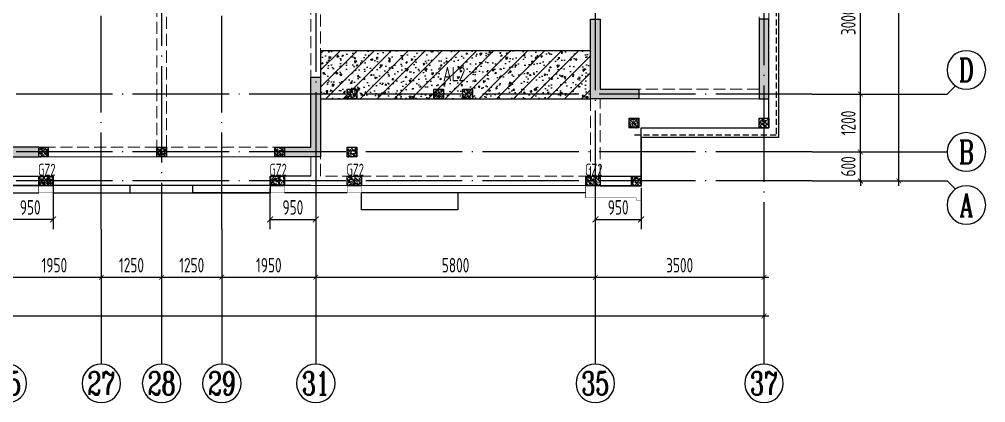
# Model space of a CAD drawing. Extents: x -668857 to 143095, y -247466 to 228182.
# Drawn here: x -180181 to -160130, y 124194 to 132144 of the extents above; entities that cross this region are included whole.
import ezdxf
from ezdxf.enums import TextEntityAlignment as Align

# ---------------------------------------------------------------- set-up
doc = ezdxf.new("R2010")
doc.units = 0
doc.header["$LTSCALE"] = 1000
for name, pattern in [('DASH', [0.35, 0.25, -0.1]), ('DOTE', [2.42, 2, -0.2, 0.02, -0.2]), ('HIDDEN', [0.375, 0.25, -0.125])]:
    doc.linetypes.add(name, pattern=pattern)
doc.layers.get('0').update_dxf_attribs({"linetype": 'CONTINUOUS'})
doc.layers.get('DEFPOINTS').update_dxf_attribs({"linetype": 'CONTINUOUS'})
for name, color, linetype in [('A-AXIS', 1, 'CONTINUOUS'), ('A-DOTE', 10, 'DOTE'), ('AXIS_NUM', 7, 'CONTINUOUS'), ('BEAM', 4, 'DASH'), ('BEAM_CON', 4, 'CONTINUOUS'), ('ROOF', 183, 'CONTINUOUS'), ('S-B板边线', 2, 'CONTINUOUS'), ('S-L主梁线', 4, 'DASH'), ('S-Q墙填充', 252, 'CONTINUOUS'), ('S-Q墙实线', 6, 'CONTINUOUS'), ('S-Q墙标注', 3, 'CONTINUOUS'), ('S-Y一般标注', 3, 'CONTINUOUS'), ('S-构造柱', 212, 'CONTINUOUS'), ('S-构造柱编号', 130, 'CONTINUOUS'), ('TEXT', 2, 'CONTINUOUS'), ('水平筋标注', 7, 'CONTINUOUS'), ('看线', 251, 'CONTINUOUS')]:
    doc.layers.add(name, color=color, linetype=linetype)
doc.layers.add('配箍校核', color=34, linetype='CONTINUOUS', plot=False)
doc.styles.add('TSSD_Axis', font='complex.shx', dxfattribs={"width": 0.7, "bigfont": 'hztxt.shx'})
doc.styles.add('TSSD_DIMENSION', font='Tssdeng.shx', dxfattribs={"width": 0.7, "bigfont": 'tssdchn.shx'})
doc.styles.add('TSSD_REIN', font='tssdeng.shx', dxfattribs={"width": 0.7, "height": 300, "bigfont": 'tssdchn.shx'})
doc.styles.add('结构文字', font='zstxt.shx', dxfattribs={"width": 0.7, "bigfont": 'zshz.shx'})
doc.dimstyles.new('STRUCK', dxfattribs={"dimtxt": 400, "dimasz": 121, "dimexe": 200, "dimexo": 150, "dimgap": 115, "dimtad": 1, "dimdec": 0, "dimdsep": 46, "dimtxsty": '结构文字', "dimblk": 'ARCHTICK', "dimcen": 400, "dimclrd": 3, "dimclre": 3, "dimclrt": 7, "dimadec": 0, "dimazin": 0, "dimtfac": 1, "dimtdec": 0, "dimtix": 1, "dimtmove": 2, "dimatfit": 3, "dimldrblk": '_DIMX', "dimfxl": 0, "dimtolj": 1, "dimtzin": 0, "dimarcsym": 0})
doc.dimstyles.new('TSSD_100_100', dxfattribs={"dimtxt": 300, "dimasz": 100, "dimexe": 100, "dimexo": 250, "dimgap": 100, "dimtad": 1, "dimdec": 0, "dimzin": 0, "dimdsep": 46, "dimtxsty": 'TSSD_DIMENSION', "dimblk": 'ARCHTICK', "dimcen": 0, "dimdle": 100, "dimclrt": 7, "dimadec": 0, "dimazin": 0, "dimtfac": 1, "dimtdec": 0, "dimtix": 1, "dimtmove": 2, "dimatfit": 3, "dimldrblk": 'ARCHTICK', "dimfxl": 0, "dimtolj": 1, "dimtzin": 0, "dimarcsym": 0})

# ---------------------------------------------------------------- blocks, each defined once
blk = doc.blocks.new('ts_axno')
at = {"color": 0, "linetype": 'ByBlock', "lineweight": -2}
blk.add_circle((0, 0), 0.5, dxfattribs=at)
at = {"color": 0, "linetype": 'ByBlock', "lineweight": -2, "style": 'TSSD_Axis', "width": 0.7}
blk.add_attdef('A', text='', height=0.6, dxfattribs=at).set_placement((0, 0), align=Align.MIDDLE_CENTER)
blk = doc.blocks.new('_ArchTick')
at = {"color": 0, "linetype": 'ByBlock', "const_width": 0.15}
blk.add_lwpolyline([(-0.5, -0.5), (0.5, 0.5)], dxfattribs=at)
blk = doc.blocks.new('*D261')
at = {"layer": 'DEFPOINTS', "color": 0}
for p in [(43350, 3600), (45300, 3600), (45300, 2600)]:
    blk.add_point(p, dxfattribs=at)
at = {"layer": 'S-Y一般标注', "color": 0, "lineweight": -2}
for p, q in [((43350, 3350), (43350, 2500)), ((45300, 3350), (45300, 2500)), ((43250, 2600), (45400, 2600))]:
    blk.add_line(p, q, dxfattribs=at)
at = {"layer": 'S-Y一般标注', "color": 0, "lineweight": -2, "xscale": 100, "yscale": 100, "zscale": 100, "rotation": 180}
blk.add_blockref('_ArchTick', (43350, 2600), dxfattribs=at)
at = {"layer": 'S-Y一般标注', "color": 0, "lineweight": -2, "xscale": 100, "yscale": 100, "zscale": 100}
blk.add_blockref('_ArchTick', (45300, 2600), dxfattribs=at)
at = {"layer": 'S-Y一般标注', "color": 7, "insert": (44325, 2850), "char_height": 300, "attachment_point": 5, "style": 'TSSD_DIMENSION'}
blk.add_mtext('\\A1;1950', dxfattribs=at)
blk = doc.blocks.new('*D262')
at = {"layer": 'DEFPOINTS', "color": 0}
for p in [(45300, 3600), (51100, 3600), (51100, 2600)]:
    blk.add_point(p, dxfattribs=at)
at = {"layer": 'S-Y一般标注', "color": 0, "lineweight": -2}
for p, q in [((45300, 3350), (45300, 2500)), ((51100, 3350), (51100, 2500)), ((45200, 2600), (51200, 2600))]:
    blk.add_line(p, q, dxfattribs=at)
at = {"layer": 'S-Y一般标注', "color": 0, "lineweight": -2, "xscale": 100, "yscale": 100, "zscale": 100, "rotation": 180}
blk.add_blockref('_ArchTick', (45300, 2600), dxfattribs=at)
at = {"layer": 'S-Y一般标注', "color": 0, "lineweight": -2, "xscale": 100, "yscale": 100, "zscale": 100}
blk.add_blockref('_ArchTick', (51100, 2600), dxfattribs=at)
at = {"layer": 'S-Y一般标注', "color": 7, "insert": (48200, 2850), "char_height": 300, "attachment_point": 5, "style": 'TSSD_DIMENSION'}
blk.add_mtext('\\A1;5800', dxfattribs=at)
blk = doc.blocks.new('*D263')
at = {"layer": 'DEFPOINTS', "color": 0}
for p in [(51100, 3600), (54600, 3600), (54600, 2600)]:
    blk.add_point(p, dxfattribs=at)
at = {"layer": 'S-Y一般标注', "color": 0, "lineweight": -2}
for p, q in [((51100, 3350), (51100, 2500)), ((54600, 3350), (54600, 2500)), ((51000, 2600), (54700, 2600))]:
    blk.add_line(p, q, dxfattribs=at)
at = {"layer": 'S-Y一般标注', "color": 0, "lineweight": -2, "xscale": 100, "yscale": 100, "zscale": 100, "rotation": 180}
blk.add_blockref('_ArchTick', (51100, 2600), dxfattribs=at)
at = {"layer": 'S-Y一般标注', "color": 0, "lineweight": -2, "xscale": 100, "yscale": 100, "zscale": 100}
blk.add_blockref('_ArchTick', (54600, 2600), dxfattribs=at)
at = {"layer": 'S-Y一般标注', "color": 7, "insert": (52850, 2850), "char_height": 300, "attachment_point": 5, "style": 'TSSD_DIMENSION'}
blk.add_mtext('\\A1;3500', dxfattribs=at)
blk = doc.blocks.new('*D264')
at = {"layer": 'DEFPOINTS', "color": 0}
for p in [(4600, 3600), (54600, 3600), (54600, 1800)]:
    blk.add_point(p, dxfattribs=at)
at = {"layer": 'S-Y一般标注', "color": 0, "lineweight": -2}
for p, q in [((4600, 3350), (4600, 1700)), ((54600, 3350), (54600, 1700)), ((4500, 1800), (54700, 1800))]:
    blk.add_line(p, q, dxfattribs=at)
at = {"layer": 'S-Y一般标注', "color": 0, "lineweight": -2, "xscale": 100, "yscale": 100, "zscale": 100, "rotation": 180}
blk.add_blockref('_ArchTick', (4600, 1800), dxfattribs=at)
at = {"layer": 'S-Y一般标注', "color": 0, "lineweight": -2, "xscale": 100, "yscale": 100, "zscale": 100}
blk.add_blockref('_ArchTick', (54600, 1800), dxfattribs=at)
at = {"layer": 'S-Y一般标注', "color": 7, "insert": (29600, 2050), "char_height": 300, "attachment_point": 5, "style": 'TSSD_DIMENSION'}
blk.add_mtext('\\A1;50000', dxfattribs=at)
blk = doc.blocks.new('*D268')
at = {"layer": 'DEFPOINTS', "color": 0}
for p in [(38900, 3600), (40850, 3600), (40850, 2600)]:
    blk.add_point(p, dxfattribs=at)
at = {"layer": 'S-Y一般标注', "color": 0, "lineweight": -2}
for p, q in [((38900, 3350), (38900, 2500)), ((40850, 3350), (40850, 2500)), ((38800, 2600), (40950, 2600))]:
    blk.add_line(p, q, dxfattribs=at)
at = {"layer": 'S-Y一般标注', "color": 0, "lineweight": -2, "xscale": 100, "yscale": 100, "zscale": 100, "rotation": 180}
blk.add_blockref('_ArchTick', (38900, 2600), dxfattribs=at)
at = {"layer": 'S-Y一般标注', "color": 0, "lineweight": -2, "xscale": 100, "yscale": 100, "zscale": 100}
blk.add_blockref('_ArchTick', (40850, 2600), dxfattribs=at)
at = {"layer": 'S-Y一般标注', "color": 7, "insert": (39875, 2850), "char_height": 300, "attachment_point": 5, "style": 'TSSD_DIMENSION'}
blk.add_mtext('\\A1;1950', dxfattribs=at)
blk = doc.blocks.new('*D269')
at = {"layer": 'DEFPOINTS', "color": 0}
for p in [(55600, 5200), (56600, 5200), (55600, 4600)]:
    blk.add_point(p, dxfattribs=at)
at = {"layer": 'S-Y一般标注', "color": 0, "lineweight": -2}
for p, q in [((56600, 5200), (56600, 5300)), ((55850, 5200), (56700, 5200)), ((56600, 4600), (56600, 5200)), ((55850, 4600), (56700, 4600)), ((56600, 4600), (56600, 4500))]:
    blk.add_line(p, q, dxfattribs=at)
at = {"layer": 'S-Y一般标注', "color": 0, "lineweight": -2, "xscale": 100, "yscale": 100, "zscale": 100}
for p, rotation in [((56600, 5200), 270), ((56600, 4600), 90)]:
    blk.add_blockref('_ArchTick', p, dxfattribs=dict(at, rotation=rotation))
at = {"layer": 'S-Y一般标注', "color": 7, "insert": (56350, 4900), "char_height": 300, "attachment_point": 5, "rotation": 90, "style": 'TSSD_DIMENSION'}
blk.add_mtext('\\A1;600', dxfattribs=at)
blk = doc.blocks.new('*D275')
at = {"layer": 'DEFPOINTS', "color": 0}
for p in [(55600, 20100), (57400, 20100), (55600, 4600)]:
    blk.add_point(p, dxfattribs=at)
at = {"layer": 'S-Y一般标注', "color": 0, "lineweight": -2}
for p, q in [((55850, 20100), (57500, 20100)), ((57400, 4500), (57400, 20200)), ((55850, 4600), (57500, 4600))]:
    blk.add_line(p, q, dxfattribs=at)
at = {"layer": 'S-Y一般标注', "color": 0, "lineweight": -2, "xscale": 100, "yscale": 100, "zscale": 100}
for p, rotation in [((57400, 20100), 90), ((57400, 4600), 270)]:
    blk.add_blockref('_ArchTick', p, dxfattribs=dict(at, rotation=rotation))
at = {"layer": 'S-Y一般标注', "color": 7, "insert": (57150, 12350), "char_height": 300, "attachment_point": 5, "rotation": 90, "style": 'TSSD_DIMENSION'}
blk.add_mtext('\\A1;15500', dxfattribs=at)
blk = doc.blocks.new('*D279')
at = {"layer": 'DEFPOINTS', "color": 0}
for p in [(55600, 6400), (56600, 6400), (55600, 5200)]:
    blk.add_point(p, dxfattribs=at)
at = {"layer": 'S-Y一般标注', "color": 0, "lineweight": -2}
for p, q in [((56600, 5100), (56600, 6500)), ((55850, 6400), (56700, 6400)), ((55850, 5200), (56700, 5200))]:
    blk.add_line(p, q, dxfattribs=at)
at = {"layer": 'S-Y一般标注', "color": 0, "lineweight": -2, "xscale": 100, "yscale": 100, "zscale": 100}
for p, rotation in [((56600, 6400), 90), ((56600, 5200), 270)]:
    blk.add_blockref('_ArchTick', p, dxfattribs=dict(at, rotation=rotation))
at = {"layer": 'S-Y一般标注', "color": 7, "insert": (56350, 5800), "char_height": 300, "attachment_point": 5, "rotation": 90, "style": 'TSSD_DIMENSION'}
blk.add_mtext('\\A1;1200', dxfattribs=at)
blk = doc.blocks.new('*D280')
at = {"layer": 'DEFPOINTS', "color": 0}
for p in [(55600, 9400), (56600, 9400), (55600, 6400)]:
    blk.add_point(p, dxfattribs=at)
at = {"layer": 'S-Y一般标注', "color": 0, "lineweight": -2}
for p, q in [((56600, 6300), (56600, 9500)), ((55850, 9400), (56700, 9400)), ((55850, 6400), (56700, 6400))]:
    blk.add_line(p, q, dxfattribs=at)
at = {"layer": 'S-Y一般标注', "color": 0, "lineweight": -2, "xscale": 100, "yscale": 100, "zscale": 100}
for p, rotation in [((56600, 9400), 90), ((56600, 6400), 270)]:
    blk.add_blockref('_ArchTick', p, dxfattribs=dict(at, rotation=rotation))
at = {"layer": 'S-Y一般标注', "color": 7, "insert": (56350, 7900), "char_height": 300, "attachment_point": 5, "rotation": 90, "style": 'TSSD_DIMENSION'}
blk.add_mtext('\\A1;3000', dxfattribs=at)
blk = doc.blocks.new('*D283')
at = {"layer": 'DEFPOINTS', "color": 0}
for p in [(40850, 3600), (42100, 3600), (42100, 2600)]:
    blk.add_point(p, dxfattribs=at)
at = {"layer": 'S-Y一般标注', "color": 0, "lineweight": -2}
for p, q in [((40850, 3350), (40850, 2500)), ((42100, 3350), (42100, 2500)), ((40750, 2600), (42200, 2600))]:
    blk.add_line(p, q, dxfattribs=at)
at = {"layer": 'S-Y一般标注', "color": 0, "lineweight": -2, "xscale": 100, "yscale": 100, "zscale": 100, "rotation": 180}
blk.add_blockref('_ArchTick', (40850, 2600), dxfattribs=at)
at = {"layer": 'S-Y一般标注', "color": 0, "lineweight": -2, "xscale": 100, "yscale": 100, "zscale": 100}
blk.add_blockref('_ArchTick', (42100, 2600), dxfattribs=at)
at = {"layer": 'S-Y一般标注', "color": 7, "insert": (41475, 2850), "char_height": 300, "attachment_point": 5, "style": 'TSSD_DIMENSION'}
blk.add_mtext('\\A1;1250', dxfattribs=at)
blk = doc.blocks.new('*D284')
at = {"layer": 'DEFPOINTS', "color": 0}
for p in [(42100, 3600), (43350, 3600), (43350, 2600)]:
    blk.add_point(p, dxfattribs=at)
at = {"layer": 'S-Y一般标注', "color": 0, "lineweight": -2}
for p, q in [((42100, 3350), (42100, 2500)), ((43350, 3350), (43350, 2500)), ((42000, 2600), (43450, 2600))]:
    blk.add_line(p, q, dxfattribs=at)
at = {"layer": 'S-Y一般标注', "color": 0, "lineweight": -2, "xscale": 100, "yscale": 100, "zscale": 100, "rotation": 180}
blk.add_blockref('_ArchTick', (42100, 2600), dxfattribs=at)
at = {"layer": 'S-Y一般标注', "color": 0, "lineweight": -2, "xscale": 100, "yscale": 100, "zscale": 100}
blk.add_blockref('_ArchTick', (43350, 2600), dxfattribs=at)
at = {"layer": 'S-Y一般标注', "color": 7, "insert": (42725, 2850), "char_height": 300, "attachment_point": 5, "style": 'TSSD_DIMENSION'}
blk.add_mtext('\\A1;1250', dxfattribs=at)
blk = doc.blocks.new('20210729.03492876')
at = {"color": 30, "const_width": 8}
for points in [[(35250, 500), (35250, 350), (35550, 350), (35550, 500)], [(40350, 500), (40350, 350), (40050, 350), (40050, 500)], [(41950, 500), (41950, 350), (41650, 350), (41650, 500)], [(47750, 500), (47750, 200), (47650, 200), (47650, 250), (46600, 250), (46600, 500)]]:
    blk.add_lwpolyline(points, dxfattribs=at)
at = {"layer": '看线', "color": 201, "linetype": 'HIDDEN', "ltscale": 0.5}
blk.add_lwpolyline([(40250, 13200), (40250, 11750), (42350, 11750), (42350, 10950), (48750, 10950), (48750, 9950), (50550, 9950), (50550, 1550), (47600, 1550)], dxfattribs=at)
at = {"layer": '看线', "color": 201}
blk.add_lwpolyline([(40300, 13200), (40300, 11800), (42400, 11800), (42400, 11000), (48800, 11000), (48800, 10000), (50600, 10000), (50600, 1500), (47750, 1500)], dxfattribs=at)
at = {"layer": '看线', "color": 202, "ltscale": 0.5}
for points in [[(47750, 1500), (47750, 500)], [(35550, 500), (35550, 350), (37150, 350), (37150, 500)], [(40050, 500), (40050, 350), (38450, 350), (38450, 500)], [(33950, 350), (35250, 350)], [(35550, 350), (40050, 350)], [(41650, 350), (40350, 350)], [(43950, 350), (43950, 0), (41950, 0), (41950, 350)], [(46600, 350), (41950, 350)]]:
    blk.add_lwpolyline(points, dxfattribs=at)
blk = doc.blocks.new('20210729.04150611')
at = {"layer": 'S-B板边线'}
for points in [[(15045, -31892), (15045, -31893), (15895, -31893), (15895, -30693), (18545, -30693), (18545, -30093)], [(9045, -31892), (9045, -31892), (2845, -31892)]]:
    blk.add_lwpolyline(points, dxfattribs=at)
blk = doc.blocks.new('20210807.15313138')
at = {"layer": 'S-Q墙填充'}
h = blk.add_hatch(color=252, dxfattribs=at)
h.dxf.hatch_style = 1
h.paths.add_polyline_path([(107416, 60290), (107616, 60290), (107616, 58840), (108316, 58840), (108416, 58840), (108416, 58640), (108316, 58640), (107416, 58640)])
h = blk.add_hatch(color=252, dxfattribs=at)
h.dxf.hatch_style = 1
h.paths.add_polyline_path([(111116, 58640), (111116, 60290), (110916, 60290), (110916, 58640)])
h = blk.add_hatch(color=252, dxfattribs=at)
h.dxf.hatch_style = 1
h.paths.add_polyline_path([(95216, 57440), (95966, 57440), (95966, 57640), (95416, 57640), (95416, 59090), (95216, 59090)])
h = blk.add_hatch(color=252, dxfattribs=at)
h.dxf.hatch_style = 1
h.paths.add_polyline_path([(101816, 57440), (101066, 57440), (101066, 57640), (101616, 57640), (101616, 58740), (101616, 59090), (101816, 59090), (101816, 58740)])
at = {"layer": 'BEAM_CON'}
for p, q in [((95416, 57040), (96266, 57040)), ((96266, 56840), (96266, 57040)), ((101616, 57040), (100766, 57040)), ((100766, 56840), (100766, 57040)), ((107616, 57040), (108466, 57040)), ((108466, 57040), (108466, 56840)), ((95416, 56840), (96266, 56840)), ((101616, 56840), (100766, 56840)), ((107616, 56840), (108466, 56840))]:
    blk.add_line(p, q, dxfattribs=at)
at = {"layer": 'S-L主梁线', "linetype": 'DASH', "lineweight": 18}
for p, q in [((110916, 63140), (110916, 60290)), ((98416, 61640), (98416, 57640)), ((98616, 57640), (98616, 61640)), ((101616, 60640), (101616, 59090)), ((101816, 59090), (101816, 60640)), ((110916, 58840), (108416, 58840)), ((107416, 58640), (107416, 57040)), ((107616, 57040), (107616, 58640)), ((98416, 57640), (95966, 57640)), ((101066, 57640), (98616, 57640)), ((101816, 57040), (101816, 57440)), ((107416, 57040), (101816, 57040))]:
    blk.add_line(p, q, dxfattribs=at)
at = {"layer": 'S-L主梁线', "linetype": 'ByBlock', "lineweight": 18}
for p, q in [((111116, 60290), (111116, 63140)), ((108416, 58640), (110916, 58640)), ((95966, 57440), (98516, 57440)), ((98516, 57440), (101066, 57440)), ((101616, 57440), (101616, 57040)), ((101616, 56840), (107616, 56840))]:
    blk.add_line(p, q, dxfattribs=at)
at = {"layer": 'S-Q墙实线'}
blk.add_lwpolyline([(108316, 58840), (108416, 58840), (108416, 58640), (108316, 58640), (107416, 58640), (107416, 60290), (107616, 60290), (107616, 58840), (108316, 58840)], dxfattribs=at)
for points in [[(111116, 58640), (111116, 60290), (110916, 60290), (110916, 58640)], [(95216, 57440), (95966, 57440), (95966, 57640), (95416, 57640), (95416, 59090), (95216, 59090)], [(101816, 57440), (101066, 57440), (101066, 57640), (101616, 57640), (101616, 58740), (101616, 59090), (101816, 59090), (101816, 58740)]]:
    blk.add_lwpolyline(points, close=True, dxfattribs=at)
blk = doc.blocks.new('20210730.02141516')
at = {"layer": 'S-构造柱'}
h = blk.add_hatch(dxfattribs=at)
h.set_pattern_fill('ARMORED', color=256, scale=15, angle=-90, style=0)
h.set_pattern_definition([(320, (-154189.41, 3278673.45), (-9.4128202, -107.5890274), [11.25, -123.75]), (265, (-154189.41, 3278673.45), (112.82882, 20.8127), [9, -99]), (10.4514, (-154190.19, 3278664.49), (103.4159313, -86.7764073), [9.5610285, -105.1713168]), (316.1842, (-154159.41, 3278673.45), (-24.827852, -160.0861573), [16.875, -185.625]), (6.6356, (-154161.48, 3278660.11), (146.117681, -140.199406), [14.341543, -157.75695]), (261.1842, (-154159.41, 3278673.45), (146.11779, -140.199292), [13.5, -148.5]), (291, (-154166.91, 3278658.45), (-60.3928336, -89.5360578), [11.25, -123.75]), (236, (-154166.91, 3278658.45), (108.7725068, -36.4972998), [9, -99]), (341.4514, (-154171.94, 3278650.99), (48.3795745, -126.0333943), [9.5610285, -105.1713168]), (307.5, (-154189.41, 3278673.454), (49.93407807, -1.8239783), [0, -97.8, 0, -100.5, 0, -99.375]), (277.5, (-154189.41, 3278673.454), (59.1617568, -39.4604306), [0, -57.3, 0, -95.55, 0, -37.875]), (237.5, (-154189.41, 3278706.904), (-3.38323076, -80.07336543), [0, -37.5, 0, -117, 0, -155.25]), (227.5, (-154189.41, 3278721.904), (15.0157473, -87.4779254), [0, -48.75, 0, -77.7, 0, -110.25]), (315, (-154189.41, 3278673.454), (53.0330086, 53.0330086), [])])
h.paths.add_polyline_path([(200, 200), (200, 0), (0, 0), (0, 200)])
blk.add_lwpolyline([(200, 200), (200, 0), (0, 0), (0, 200)], close=True, dxfattribs=at)
blk = doc.blocks.new('20210809.18224761')
at = {"layer": 'S-构造柱'}
h = blk.add_hatch(dxfattribs=at)
h.set_pattern_fill('ARMORED', color=256, scale=15, angle=-90, style=0)
h.set_pattern_definition([(320, (-154189.41, 3278673.45), (-9.4128202, -107.5890274), [11.25, -123.75]), (265, (-154189.41, 3278673.45), (112.82882, 20.8127), [9, -99]), (10.4514, (-154190.19, 3278664.49), (103.4159313, -86.7764073), [9.5610285, -105.1713168]), (316.1842, (-154159.41, 3278673.45), (-24.827852, -160.0861573), [16.875, -185.625]), (6.6356, (-154161.48, 3278660.11), (146.117681, -140.199406), [14.341543, -157.75695]), (261.1842, (-154159.41, 3278673.45), (146.11779, -140.199292), [13.5, -148.5]), (291, (-154166.91, 3278658.45), (-60.3928336, -89.5360578), [11.25, -123.75]), (236, (-154166.91, 3278658.45), (108.7725068, -36.4972998), [9, -99]), (341.4514, (-154171.94, 3278650.99), (48.3795745, -126.0333943), [9.5610285, -105.1713168]), (307.5, (-154189.41, 3278673.454), (49.93407807, -1.8239783), [0, -97.8, 0, -100.5, 0, -99.375]), (277.5, (-154189.41, 3278673.454), (59.1617568, -39.4604306), [0, -57.3, 0, -95.55, 0, -37.875]), (237.5, (-154189.41, 3278706.904), (-3.38323076, -80.07336543), [0, -37.5, 0, -117, 0, -155.25]), (227.5, (-154189.41, 3278721.904), (15.0157473, -87.4779254), [0, -48.75, 0, -77.7, 0, -110.25]), (315, (-154189.41, 3278673.454), (53.0330086, 53.0330086), [])])
h.paths.add_polyline_path([(300, 200), (300, 0), (0, 0), (0, 200)])
blk.add_lwpolyline([(300, 200), (300, 0), (0, 0), (0, 200)], close=True, dxfattribs=at)
blk = doc.blocks.new('20210809.18235135')
at = {"layer": '配箍校核'}
blk.add_blockref('20210809.18224761', (12, 0), dxfattribs=at)
at = {"layer": 'S-构造柱编号', "color": 2, "linetype": 'ByBlock', "style": 'TSSD_REIN', "width": 0.65}
blk.add_text('GZ2', height=250, dxfattribs=at).set_placement((0, 206, 0))
blk = doc.blocks.new('20210809.18285270')
at = {"layer": 'ROOF'}
for p in [(41450, 1800), (43250, 1800), (43850, 1800), (35050, 600), (39950, 600)]:
    blk.add_blockref('20210730.02141516', p, dxfattribs=at)
at = {"layer": 'ROOF', "rotation": 359.9999999538236}
for p in [(47300, 1200), (50000, 1200), (37500, 600), (41450, 600), (47350, 0)]:
    blk.add_blockref('20210730.02141516', p, dxfattribs=at)
at = {"layer": '配箍校核'}
for p in [(35039, 0), (39838, 0), (41438, 0), (46388, 0)]:
    blk.add_blockref('20210809.18235135', p, dxfattribs=at)
blk = doc.blocks.new('*D461')
at = {"layer": 'DEFPOINTS', "color": 0}
for p in [(-168259, -11759), (-167309, -11759), (-167309, -12559)]:
    blk.add_point(p, dxfattribs=at)
at = {"layer": 'S-Q墙标注', "color": 3, "lineweight": -2}
for p, q in [((-168259, -11909), (-168259, -12759)), ((-167309, -11909), (-167309, -12759)), ((-168259, -12559), (-167309, -12559))]:
    blk.add_line(p, q, dxfattribs=at)
at = {"layer": 'S-Q墙标注', "color": 3, "lineweight": -2, "xscale": 121, "yscale": 121, "zscale": 121, "rotation": 180}
blk.add_blockref('_ArchTick', (-168259, -12559), dxfattribs=at)
at = {"layer": 'S-Q墙标注', "color": 3, "lineweight": -2, "xscale": 121, "yscale": 121, "zscale": 121}
blk.add_blockref('_ArchTick', (-167309, -12559), dxfattribs=at)
at = {"layer": 'S-Q墙标注', "color": 7, "insert": (-167784, -12309), "char_height": 300, "attachment_point": 5, "style": 'TSSD_REIN'}
blk.add_mtext('\\A1;950', dxfattribs=at)
blk = doc.blocks.new('_DIMX')
blk.add_line((-150, 0), (150, 0))
at = {"const_width": 50}
blk.add_lwpolyline([(-70, -70), (70, 70)], dxfattribs=at)
blk = doc.blocks.new('*D462')
at = {"layer": 'DEFPOINTS', "color": 0}
for p in [(-175009, -11759), (-174059, -11759), (-174059, -12559)]:
    blk.add_point(p, dxfattribs=at)
at = {"layer": 'S-Q墙标注', "color": 3, "lineweight": -2}
for p, q in [((-175009, -11909), (-175009, -12759)), ((-174059, -11909), (-174059, -12759)), ((-175009, -12559), (-174059, -12559))]:
    blk.add_line(p, q, dxfattribs=at)
at = {"layer": 'S-Q墙标注', "color": 3, "lineweight": -2, "xscale": 121, "yscale": 121, "zscale": 121, "rotation": 180}
blk.add_blockref('_ArchTick', (-175009, -12559), dxfattribs=at)
at = {"layer": 'S-Q墙标注', "color": 3, "lineweight": -2, "xscale": 121, "yscale": 121, "zscale": 121}
blk.add_blockref('_ArchTick', (-174059, -12559), dxfattribs=at)
at = {"layer": 'S-Q墙标注', "color": 7, "insert": (-174534, -12309), "char_height": 300, "attachment_point": 5, "style": 'TSSD_REIN'}
blk.add_mtext('\\A1;950', dxfattribs=at)
blk = doc.blocks.new('*D472')
at = {"layer": 'DEFPOINTS', "color": 0}
for p in [(-180459, -11759), (-179509, -11759), (-180459, -12559)]:
    blk.add_point(p, dxfattribs=at)
at = {"layer": 'S-Q墙标注', "color": 3, "lineweight": -2}
for p, q in [((-180459, -11909), (-180459, -12759)), ((-179509, -11909), (-179509, -12759)), ((-179509, -12559), (-180459, -12559))]:
    blk.add_line(p, q, dxfattribs=at)
at = {"layer": 'S-Q墙标注', "color": 3, "lineweight": -2, "xscale": 121, "yscale": 121, "zscale": 121, "rotation": 180}
blk.add_blockref('_ArchTick', (-180459, -12559), dxfattribs=at)
at = {"layer": 'S-Q墙标注', "color": 3, "lineweight": -2, "xscale": 121, "yscale": 121, "zscale": 121}
blk.add_blockref('_ArchTick', (-179509, -12559), dxfattribs=at)
at = {"layer": 'S-Q墙标注', "color": 7, "insert": (-179984, -12309), "char_height": 300, "attachment_point": 5, "style": 'TSSD_REIN'}
blk.add_mtext('\\A1;950', dxfattribs=at)
blk = doc.blocks.new('20210726.16350016')
at = {"layer": 'A-AXIS'}
for p, q in [((58400, 6400), (58571.6, 6571.7)), ((55600, 6400), (58400, 6400)), ((55600, 5200), (58400, 5200)), ((55600, 4600), (58400, 4600)), ((58400, 4600), (58571.6, 4428.4)), ((40850, 3600.2), (40850, 800.2)), ((42100, 3600), (42100, 800)), ((43350, 3600.3), (43350, 800.3)), ((45300, 3600), (45300, 800)), ((51100, 3600), (51100, 800)), ((54600, 3600), (54600, 800))]:
    blk.add_line(p, q, dxfattribs=at)
at = {"layer": 'A-DOTE'}
for p, q in [((54600, 21100), (54600, 3600)), ((45299.8, 13700), (45300, 3600)), ((40850, 3600.2), (40850, 11500)), ((43350, 3600.2), (43350, 11500)), ((51100, 10900), (51100, 3600)), ((42100, 9400), (42100, 3600)), ((55600, 6400), (3600, 6400)), ((55600, 5200), (3600, 5200)), ((55600, 4600), (3600, 4600))]:
    blk.add_line(p, q, dxfattribs=at)
at = {"layer": 'A-AXIS'}
ref = blk.add_blockref('ts_axno', (58800, 6900), dxfattribs=dict(at, xscale=-800, yscale=800, zscale=800, rotation=180))
ref.add_attrib('C', 'D', dxfattribs={"layer": 'AXIS_NUM', "height": 480, "style": 'TSSD_Axis', "width": 0.7}).set_placement((58800, 6900), align=Align.MIDDLE_CENTER)
ref = blk.add_blockref('ts_axno', (58800, 5200), dxfattribs=dict(at, xscale=-800, yscale=800, zscale=800))
ref.add_attrib('A', 'B', dxfattribs={"layer": 'AXIS_NUM', "height": 480, "style": 'TSSD_Axis', "width": 0.7}).set_placement((58800, 5200), align=Align.MIDDLE_CENTER)
ref = blk.add_blockref('ts_axno', (58800, 4100), dxfattribs=dict(at, xscale=-800, yscale=800, zscale=800))
ref.add_attrib('F', 'A', dxfattribs={"layer": 'AXIS_NUM', "height": 480, "style": 'TSSD_Axis', "width": 0.7}).set_placement((58800, 4100), align=Align.MIDDLE_CENTER)
ref = blk.add_blockref('ts_axno', (38900, 400.1), dxfattribs=dict(at, xscale=-800, yscale=800, zscale=800, rotation=180))
ref.add_attrib('17', '25', dxfattribs={"layer": 'AXIS_NUM', "height": 480, "style": 'TSSD_Axis', "width": 0.7}).set_placement((38900, 400.1), align=Align.MIDDLE_CENTER)
ref = blk.add_blockref('ts_axno', (40850, 400.2), dxfattribs=dict(at, xscale=-800, yscale=800, zscale=800, rotation=180))
ref.add_attrib('5', '27', dxfattribs={"layer": 'AXIS_NUM', "height": 480, "style": 'TSSD_Axis', "width": 0.7}).set_placement((40850, 400.2), align=Align.MIDDLE_CENTER)
ref = blk.add_blockref('ts_axno', (42100, 400), dxfattribs=dict(at, xscale=-800, yscale=800, zscale=800, rotation=180))
ref.add_attrib('19', '28', dxfattribs={"layer": 'AXIS_NUM', "height": 480, "style": 'TSSD_Axis', "width": 0.7}).set_placement((42100, 400), align=Align.MIDDLE_CENTER)
ref = blk.add_blockref('ts_axno', (43350, 400.3), dxfattribs=dict(at, xscale=-800, yscale=800, zscale=800, rotation=180))
ref.add_attrib('5', '29', dxfattribs={"layer": 'AXIS_NUM', "height": 480, "style": 'TSSD_Axis', "width": 0.7}).set_placement((43350, 400.3), align=Align.MIDDLE_CENTER)
ref = blk.add_blockref('ts_axno', (45300, 400), dxfattribs=dict(at, xscale=-800, yscale=800, zscale=800, rotation=180))
ref.add_attrib('19', '31', dxfattribs={"layer": 'AXIS_NUM', "height": 480, "style": 'TSSD_Axis', "width": 0.7}).set_placement((45300, 400), align=Align.MIDDLE_CENTER)
ref = blk.add_blockref('ts_axno', (51100, 400), dxfattribs=dict(at, xscale=-800, yscale=800, zscale=800, rotation=180))
ref.add_attrib('22', '35', dxfattribs={"layer": 'AXIS_NUM', "height": 480, "style": 'TSSD_Axis', "width": 0.7}).set_placement((51100, 400), align=Align.MIDDLE_CENTER)
ref = blk.add_blockref('ts_axno', (54600, 400), dxfattribs=dict(at, xscale=-800, yscale=800, zscale=800, rotation=180))
ref.add_attrib('23', '37', dxfattribs={"layer": 'AXIS_NUM', "height": 480, "style": 'TSSD_Axis', "width": 0.7}).set_placement((54600, 400), align=Align.MIDDLE_CENTER)
at = {"layer": 'S-Y一般标注'}
for base, p1, p2, picture, middle in [((57400, 20100), (55600, 4600), (55600, 20100), '*D275', (57150, 12350)), ((56600, 9400), (55600, 6400), (55600, 9400), '*D280', (56350, 7900)), ((56600, 6400), (55600, 5200), (55600, 6400), '*D279', (56350, 5800)), ((56600, 5200), (55600, 4600), (55600, 5200), '*D269', (56350, 4900))]:
    dim = blk.add_linear_dim(base=base, p1=p1, p2=p2, angle=90, dimstyle='TSSD_100_100', dxfattribs=at)
    dim.commit()
    dim.dimension.update_dxf_attribs({"geometry": picture, "text_midpoint": middle})
for base, p1, p2, picture, middle in [((54600, 1800), (4600, 3600), (54600, 3600), '*D264', (29600, 2050)), ((40850, 2600.1), (38900, 3600.1), (40850, 3600.1), '*D268', (39875, 2850.1)), ((42100, 2600.1), (40850, 3600.1), (42100, 3600.1), '*D283', (41475, 2850.1)), ((43350, 2600.1), (42100, 3600.1), (43350, 3600.1), '*D284', (42725, 2850.1)), ((45300, 2600.1), (43350, 3600.1), (45300, 3600.1), '*D261', (44325, 2850.1)), ((51100, 2600), (45300, 3600), (51100, 3600), '*D262', (48200, 2850)), ((54600, 2600), (51100, 3600), (54600, 3600), '*D263', (52850, 2850))]:
    dim = blk.add_linear_dim(base=base, p1=p1, p2=p2, dimstyle='TSSD_100_100', dxfattribs=at)
    dim.commit()
    dim.dimension.update_dxf_attribs({"geometry": picture, "text_midpoint": middle})
blk = doc.blocks.new('20210810.19092027')
at = {"layer": 'S-Q墙标注'}
dim = blk.add_linear_dim(base=(119517.8, 54373.8), p1=(120467.9, 55173.8), p2=(119517.8, 55173.8), angle=180, dimstyle='STRUCK', override={"dimtxt": 300, "dimgap": 100, "dimtxsty": 'TSSD_REIN'}, dxfattribs=at)
dim.commit()
dim.dimension.update_dxf_attribs({"geometry": '*D472', "text_midpoint": (119992.9, 54623.8), "insert": (299976.5, 66933)})
for base, p1, p2, picture, middle in [((125917.8, 54374), (124967.8, 55174), (125917.8, 55174), '*D462', (125442.8, 54624)), ((132667.8, 54374), (131717.8, 55174), (132667.8, 55174.1), '*D461', (132192.8, 54624))]:
    dim = blk.add_linear_dim(base=base, p1=p1, p2=p2, dimstyle='STRUCK', override={"dimtxt": 300, "dimgap": 100, "dimtxsty": 'TSSD_REIN'}, dxfattribs=at)
    dim.commit()
    dim.dimension.update_dxf_attribs({"geometry": picture, "text_midpoint": middle, "insert": (299976.5, 66933)})

msp = doc.modelspace()

# ---------------------------------------------------------------- hatches: boundary and pattern name
at = {"layer": 'BEAM', "linetype": 'ByBlock'}
h = msp.add_hatch(dxfattribs=at)
h.set_pattern_fill('ARMORED', color=252, scale=50, angle=180, style=0)
h.set_pattern_definition([(230, (-428801.02, 2044915.24), (-358.63009, 31.376067), [37.5, -412.5]), (175, (-428801.02, 2044915.24), (69.37567, -376.09607), [30, -330]), (280.4514, (-428830.9, 2044917.85), (-289.25469, -344.71977), [31.870095, -350.571056]), (226.1842, (-428801.02, 2044815.24), (-533.62052, 82.75951), [56.25, -618.75]), (276.6356, (-428845.5, 2044822.13), (-467.33135, -487.05894), [47.80514, -525.8565]), (171.1842, (-428801, 2044815.24), (-467.33097, -487.0593), [45, -495]), (201, (-428851.02, 2044840.24), (-298.453526, 201.309445), [37.5, -412.5]), (146, (-428851.02, 2044840.24), (-121.657666, -362.57502), [30, -330]), (251.4514, (-428875.9, 2044857), (-420.111314, -161.26525), [31.870095, -350.571056]), (217.5, (-428801.02, 2044915.24), (-6.079928, -166.446927), [0, -326, 0, -335, 0, -331.25]), (187.5, (-428801.02, 2044915.24), (-131.534769, -197.205856), [0, -191, 0, -318.5, 0, -126.25]), (147.5, (-428689.52, 2044915.24), (-266.911218, 11.277436), [0, -125, 0, -390, 0, -517.5]), (137.5, (-428639.52, 2044915.24), (-291.593085, -50.05249), [0, -162.5, 0, -259, 0, -367.5]), (225, (-428801.02, 2044915.24), (176.776695, -176.776695), [])])
h.paths.add_polyline_path([(-173929.91, 130493.93), (-168329.91, 130493.93), (-168329.91, 131493.93), (-173929.91, 131493.93)])

# ---------------------------------------------------------------- linework, layer by layer
msp.add_lwpolyline([(-173929.91, 130493.93), (-168329.91, 130493.93), (-168329.91, 131493.93), (-173929.91, 131493.93)], close=True, dxfattribs=at)

# ---------------------------------------------------------------- block references
msp.add_blockref('20210729.03492876', (-215029.9, 128193.93))
at = {"layer": 'A-DOTE'}
msp.add_blockref('20210726.16350016', (-219329.9, 124193.89), dxfattribs=at)
at = {"layer": 'S-B板边线'}
msp.add_blockref('20210729.04150611', (-183174.55, 160586.47), dxfattribs=at)
at = {"layer": 'S-Q墙填充'}
msp.add_blockref('20210807.15313138', (-275745.54, 71854.39), dxfattribs=at)
at = {"layer": '水平筋标注'}
msp.add_blockref('20210810.19092027', (-299947.73, 73619.94), dxfattribs=at)
at = {"layer": '配箍校核'}
msp.add_blockref('20210809.18285270', (-214829.92, 128694.1), dxfattribs=at)

# ---------------------------------------------------------------- texts
at = {"layer": 'TEXT', "color": 1, "style": 'TSSD_REIN', "width": 0.7}
msp.add_text('AL2', height=300, dxfattribs=at).set_placement((-170927.95, 130860.05, 0), align=Align.RIGHT)

doc.saveas('drawing.dxf')
